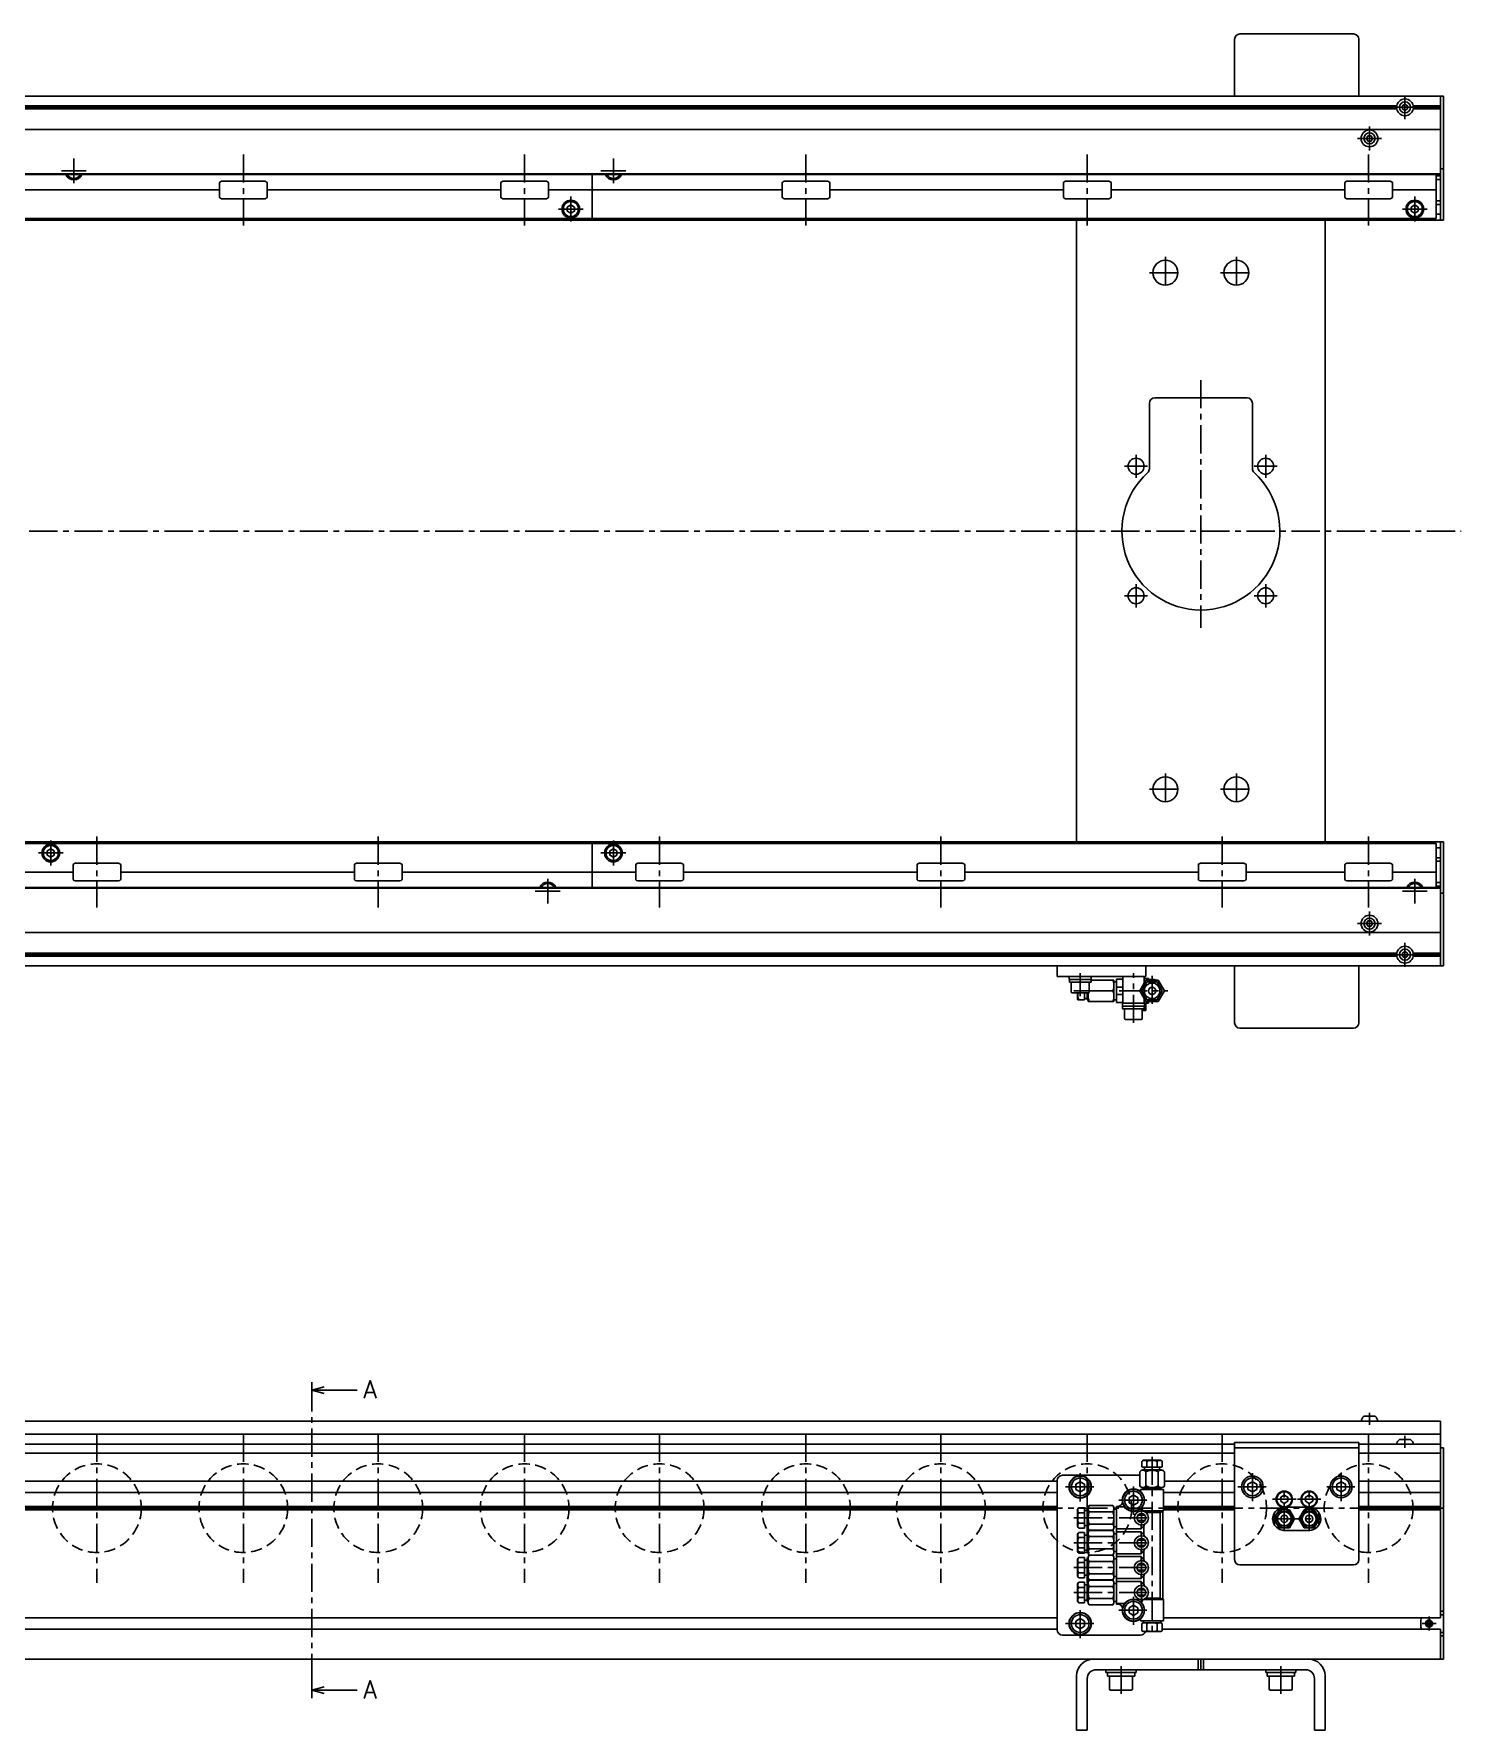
# Model space of a CAD drawing. Extents: x -10 to 2865, y -8 to 1001.
# Drawn here: x 1404 to 2208, y 28 to 983 of the extents above; entities that cross this region are included whole.
import ezdxf

# ---------------------------------------------------------------- set-up
doc = ezdxf.new("R2010")
doc.units = 0
doc.header["$LTSCALE"] = 0.5
doc.linetypes.add('CENTER', pattern=[50.8, 31.75, -6.35, 6.35, -6.35])
doc.linetypes.add('DASHED', pattern=[19.05, 12.7, -6.35])
for name, color, linetype in [('MSM_CENTER', 1, 'CENTER'), ('MSM_CONTINUOUS', 7, 'CONTINUOUS'), ('MSM_DASHED', 4, 'DASHED'), ('MSM_PART_NUMBER', 7, 'CONTINUOUS')]:
    doc.layers.add(name, color=color, linetype=linetype)
doc.styles.get("Standard").update_dxf_attribs({"font": 'txt.shx', "height": 10, "bigfont": 'bigfont.shx'})

# ---------------------------------------------------------------- blocks, each defined once
blk = doc.blocks.new('*U89')
at = {"layer": 'MSM_PART_NUMBER'}
blk.add_text('A', height=10, dxfattribs=at).set_placement((1589.33, 214.87))
blk = doc.blocks.new('*U90')
at = {"layer": 'MSM_PART_NUMBER'}
blk.add_text('A', height=10, dxfattribs=at).set_placement((1589.33, 45.87))

msp = doc.modelspace()

# ---------------------------------------------------------------- linework, layer by layer
at = {"layer": 'MSM_CENTER'}
for p, q in [((2176.25, 948.8), (2176.25, 935.3)), ((2169.5, 942.05), (2183, 942.05)), ((2156.25, 931.3), (2156.25, 917.8)), ((2149.5, 924.55), (2163, 924.55)), ((1426.25, 899.25), (1426.25, 913.25)), ((1521.75, 915.5), (1521.75, 875.5)), ((1680.25, 915.5), (1680.25, 875.5)), ((1730.25, 899.25), (1730.25, 913.25)), ((1838.75, 915.5), (1838.75, 875.5)), ((1997.25, 915.5), (1997.25, 875.5)), ((2155.75, 915.5), (2155.75, 875.5)), ((1419.25, 906.25), (1433.25, 906.25)), ((1723.25, 906.25), (1737.25, 906.25)), ((1706.25, 877.75), (1706.25, 891.75)), ((2181.75, 877.75), (2181.75, 891.75)), ((1699.25, 884.75), (1713.25, 884.75)), ((2174.75, 884.75), (2188.75, 884.75)), ((2041.25, 857.9), (2041.25, 839.9)), ((2081.25, 857.9), (2081.25, 839.9)), ((2032.25, 848.9), (2050.25, 848.9)), ((2072.25, 848.9), (2090.25, 848.9)), ((2061.25, 788.4), (2061.25, 648.9)), ((2024.75, 746.4), (2024.75, 733.4)), ((2097.75, 746.4), (2097.75, 733.4)), ((2018.25, 739.9), (2031.25, 739.9)), ((2091.25, 739.9), (2104.25, 739.9)), ((359.75, 703.4), (2207.85, 703.4)), ((2024.75, 673.4), (2024.75, 660.4)), ((2097.75, 673.4), (2097.75, 660.4)), ((2018.25, 666.9), (2031.25, 666.9)), ((2091.25, 666.9), (2104.25, 666.9)), ((2041.25, 566.9), (2041.25, 548.9)), ((2081.25, 566.9), (2081.25, 548.9)), ((2032.25, 557.9), (2050.25, 557.9)), ((2072.25, 557.9), (2090.25, 557.9)), ((1413.25, 515.05), (1413.25, 529.05)), ((1439.25, 531.3), (1439.25, 491.3)), ((1597.75, 531.3), (1597.75, 491.3)), ((1730.25, 515.05), (1730.25, 529.05)), ((1756.25, 531.3), (1756.25, 491.3)), ((1914.75, 531.3), (1914.75, 491.3)), ((2073.25, 531.3), (2073.25, 491.3)), ((2155.75, 531.3), (2155.75, 491.3)), ((1406.25, 522.05), (1420.25, 522.05)), ((1723.25, 522.05), (1737.25, 522.05)), ((1693.25, 493.55), (1693.25, 507.55)), ((2181.75, 493.55), (2181.75, 507.55)), ((1686.25, 500.55), (1700.25, 500.55)), ((2174.75, 500.55), (2188.75, 500.55)), ((2156.25, 489), (2156.25, 475.5)), ((2149.5, 482.25), (2163, 482.25)), ((2176.25, 471.5), (2176.25, 458)), ((2169.5, 464.75), (2183, 464.75)), ((1993.25, 441.3), (1993.25, 454.4)), ((2023.25, 426.3), (2023.25, 454.4)), ((2033.75, 452.9), (2033.75, 435.9)), ((1989.75, 444.4), (2042.68, 444.4)), ((1560.25, 55), (1560.25, 215)), ((2156.25, 206.75), (2156.25, 200)), ((1439.25, 195), (1439.25, 111)), ((1521.75, 195), (1521.75, 111)), ((1597.75, 195), (1597.75, 111)), ((1680.25, 195), (1680.25, 111)), ((1756.25, 195), (1756.25, 111)), ((1838.75, 195), (1838.75, 111)), ((1914.75, 195), (1914.75, 111)), ((1997.25, 195), (1997.25, 111)), ((2073.25, 195), (2073.25, 111)), ((2155.75, 195), (2155.75, 111)), ((2176.25, 193.75), (2176.25, 187)), ((2033.75, 182), (2033.75, 81.5)), ((1993.25, 156.75), (1993.25, 173.25)), ((2090.25, 156.9), (2090.25, 173.1)), ((2140.25, 156.9), (2140.25, 173.1)), ((1985, 165), (2001.5, 165)), ((2023.25, 149.25), (2023.25, 165.75)), ((2082.15, 165), (2098.35, 165)), ((2108.25, 139.97), (2108.25, 164.6)), ((2122.25, 139.97), (2122.25, 164.6)), ((2132.15, 165), (2148.35, 165)), ((367.25, 153), (2198.25, 153)), ((2015, 157.5), (2031.5, 157.5)), ((2027.75, 141.5), (2027.75, 153.5)), ((2101.65, 158), (2114.84, 158)), ((2115.65, 158), (2128.84, 158)), ((1989.75, 147.5), (2033.75, 147.5)), ((2101.21, 147), (2129.29, 147)), ((2027.75, 127.5), (2027.75, 139.5)), ((1989.75, 133.5), (2033.75, 133.5)), ((2027.75, 113.5), (2027.75, 125.5)), ((1989.75, 119.5), (2033.75, 119.5)), ((1989.75, 105.5), (2033.75, 105.5)), ((2027.75, 99.5), (2027.75, 111.5)), ((1993.25, 79.75), (1993.25, 96.25)), ((2023.25, 87.25), (2023.25, 103.75)), ((1985, 88), (2001.5, 88)), ((2015, 95.5), (2031.5, 95.5)), ((2185.85, 88), (2193.85, 88)), ((2189.85, 84), (2189.85, 92)), ((2016.25, 48.4), (2016.25, 64)), ((2106.25, 48.4), (2106.25, 64))]:
    msp.add_line(p, q, dxfattribs=at)
at = {"layer": 'MSM_CONTINUOUS'}
for p, q in [((2080.25, 948.4), (2080.25, 980.4)), ((2083.25, 983.4), (2147.25, 983.4)), ((2150.25, 948.4), (2150.25, 980.4)), ((2197.85, 948.4), (370.65, 948.4)), ((2196.25, 948.35), (372.25, 948.35)), ((2196.25, 878.4), (2196.25, 948.4)), ((2197.85, 878.4), (2197.85, 948.4)), ((2171.58, 942.92), (396.92, 942.92)), ((2171.58, 941.18), (396.92, 941.18)), ((2171.5, 942.05), (397, 942.05)), ((2176.25, 943.78), (2174.75, 942.92)), ((2174.75, 942.92), (2174.75, 941.18)), ((2174.75, 941.18), (2176.25, 940.32)), ((2177.75, 942.92), (2176.25, 943.78)), ((2176.25, 940.32), (2177.75, 941.18)), ((2177.75, 941.18), (2177.75, 942.92)), ((2196.25, 942.92), (2180.92, 942.92)), ((2196.25, 941.18), (2180.92, 941.18)), ((2196.25, 942.05), (2181, 942.05)), ((2196.25, 929.55), (372.25, 929.55)), ((2155.38, 926.05), (2154.52, 924.55)), ((2154.52, 924.55), (2155.38, 923.05)), ((2155.38, 926.05), (2157.12, 926.05)), ((2155.38, 923.05), (2157.12, 923.05)), ((2157.98, 924.55), (2157.12, 926.05)), ((2157.12, 923.05), (2157.98, 924.55)), ((2196.25, 904.15), (372.25, 904.15)), ((2196.25, 904.55), (422.25, 904.55)), ((1426.25, 903.94), (1425.89, 904.15)), ((1426.61, 904.15), (1426.25, 903.94)), ((1508.31, 899.5), (1508.31, 891.5)), ((1533.22, 900.5), (1510.28, 900.5)), ((1535.19, 891.5), (1535.19, 899.5)), ((1666.81, 899.5), (1666.81, 891.5)), ((1691.72, 900.5), (1668.78, 900.5)), ((1693.69, 891.5), (1693.69, 899.5)), ((1718.25, 904.15), (1718.25, 879.4)), ((1730.25, 903.94), (1729.89, 904.15)), ((1730.61, 904.15), (1730.25, 903.94)), ((1825.31, 899.5), (1825.31, 891.5)), ((1850.22, 900.5), (1827.28, 900.5)), ((1852.19, 891.5), (1852.19, 899.5)), ((1983.81, 899.5), (1983.81, 891.5)), ((2008.72, 900.5), (1985.78, 900.5)), ((2010.69, 891.5), (2010.69, 899.5)), ((2142.31, 899.5), (2142.31, 891.5)), ((2167.22, 900.5), (2144.28, 900.5)), ((2169.19, 891.5), (2169.19, 899.5)), ((2193.75, 904.15), (2193.75, 879.4)), ((2196.25, 903.4), (2193.75, 903.4)), ((2196.25, 901.4), (2193.75, 901.4)), ((2197.85, 907.4), (2196.25, 907.4)), ((1508.31, 895.5), (1376.69, 895.5)), ((1533.22, 890.5), (1510.28, 890.5)), ((1666.81, 895.5), (1535.19, 895.5)), ((1691.72, 890.5), (1668.78, 890.5)), ((1825.31, 895.5), (1693.69, 895.5)), ((1850.22, 890.5), (1827.28, 890.5)), ((1983.81, 895.5), (1852.19, 895.5)), ((2008.72, 890.5), (1985.78, 890.5)), ((2142.31, 895.5), (2010.69, 895.5)), ((2167.22, 890.5), (2144.28, 890.5)), ((2169.19, 895.5), (2193.75, 895.5)), ((2196.25, 889.4), (2193.75, 889.4)), ((2193.75, 879.4), (450.25, 879.4)), ((1704.25, 885.9), (1706.25, 887.06)), ((1704.25, 883.6), (1704.25, 885.9)), ((1706.25, 882.44), (1704.25, 883.6)), ((1706.25, 887.06), (1708.25, 885.9)), ((1708.25, 883.6), (1706.25, 882.44)), ((1708.25, 885.9), (1708.25, 883.6)), ((2179.75, 885.9), (2181.75, 887.06)), ((2179.75, 883.6), (2179.75, 885.9)), ((2181.75, 882.44), (2179.75, 883.6)), ((2181.75, 887.06), (2183.75, 885.9)), ((2183.75, 883.6), (2181.75, 882.44)), ((2183.75, 885.9), (2183.75, 883.6)), ((2196.25, 887.4), (2193.75, 887.4)), ((2196.25, 881.9), (2193.75, 881.9)), ((2197.85, 878.4), (450.25, 878.4)), ((1991.25, 528.4), (1991.25, 878.4)), ((2131.25, 528.4), (2131.25, 878.4)), ((2032.25, 775.4), (2032.25, 738.5)), ((2087.25, 778.4), (2035.25, 778.4)), ((2090.25, 738.5), (2090.25, 775.4)), ((2197.85, 528.4), (450.25, 528.4)), ((450.25, 527.4), (2193.75, 527.4)), ((1718.25, 502.65), (1718.25, 527.4)), ((2193.75, 502.65), (2193.75, 527.4)), ((2196.25, 458.4), (2196.25, 528.4)), ((2197.85, 458.4), (2197.85, 528.4)), ((1411.25, 523.2), (1413.25, 524.36)), ((1411.25, 520.9), (1411.25, 523.2)), ((1413.25, 519.74), (1411.25, 520.9)), ((1413.25, 524.36), (1415.25, 523.2)), ((1415.25, 520.9), (1413.25, 519.74)), ((1415.25, 523.2), (1415.25, 520.9)), ((1427.78, 516.3), (1450.72, 516.3)), ((1586.28, 516.3), (1609.22, 516.3)), ((1728.25, 523.2), (1730.25, 524.36)), ((1728.25, 520.9), (1728.25, 523.2)), ((1730.25, 519.74), (1728.25, 520.9)), ((1730.25, 524.36), (1732.25, 523.2)), ((1732.25, 520.9), (1730.25, 519.74)), ((1732.25, 523.2), (1732.25, 520.9)), ((1744.78, 516.3), (1767.72, 516.3)), ((1903.28, 516.3), (1926.22, 516.3)), ((2061.78, 516.3), (2084.72, 516.3)), ((2144.28, 516.3), (2167.22, 516.3)), ((2196.25, 524.9), (2193.75, 524.9)), ((2196.25, 519.4), (2193.75, 519.4)), ((2196.25, 517.4), (2193.75, 517.4)), ((1294.19, 511.3), (1425.81, 511.3)), ((1425.81, 515.3), (1425.81, 507.3)), ((1452.69, 507.3), (1452.69, 515.3)), ((1452.69, 511.3), (1584.31, 511.3)), ((1584.31, 515.3), (1584.31, 507.3)), ((1611.19, 507.3), (1611.19, 515.3)), ((1611.19, 511.3), (1742.81, 511.3)), ((1742.81, 515.3), (1742.81, 507.3)), ((1769.69, 507.3), (1769.69, 515.3)), ((1769.69, 511.3), (1901.31, 511.3)), ((1901.31, 515.3), (1901.31, 507.3)), ((1928.19, 507.3), (1928.19, 515.3)), ((1928.19, 511.3), (2059.81, 511.3)), ((2059.81, 515.3), (2059.81, 507.3)), ((2086.69, 507.3), (2086.69, 515.3)), ((2086.69, 511.3), (2142.31, 511.3)), ((2142.31, 515.3), (2142.31, 507.3)), ((2169.19, 507.3), (2169.19, 515.3)), ((2169.19, 511.3), (2193.75, 511.3)), ((2196.25, 502.65), (372.25, 502.65)), ((2196.25, 502.25), (422.25, 502.25)), ((1427.78, 506.3), (1450.72, 506.3)), ((1586.28, 506.3), (1609.22, 506.3)), ((1692.89, 502.65), (1693.25, 502.86)), ((1693.25, 502.86), (1693.61, 502.65)), ((1744.78, 506.3), (1767.72, 506.3)), ((1903.28, 506.3), (1926.22, 506.3)), ((2061.78, 506.3), (2084.72, 506.3)), ((2144.28, 506.3), (2167.22, 506.3)), ((2181.39, 502.65), (2181.75, 502.86)), ((2181.75, 502.86), (2182.11, 502.65)), ((2196.25, 505.4), (2193.75, 505.4)), ((2196.25, 503.4), (2193.75, 503.4)), ((2197.85, 499.4), (2196.25, 499.4)), ((2155.38, 483.75), (2154.52, 482.25)), ((2154.52, 482.25), (2155.38, 480.75)), ((2157.12, 483.75), (2155.38, 483.75)), ((2157.12, 480.75), (2155.38, 480.75)), ((2157.98, 482.25), (2157.12, 483.75)), ((2157.12, 480.75), (2157.98, 482.25)), ((2196.25, 477.25), (372.25, 477.25)), ((2171.58, 465.62), (396.92, 465.62)), ((2171.58, 463.88), (396.92, 463.88)), ((2171.5, 464.75), (397, 464.75)), ((2176.25, 466.48), (2174.75, 465.62)), ((2174.75, 465.62), (2174.75, 463.88)), ((2174.75, 463.88), (2176.25, 463.02)), ((2177.75, 465.62), (2176.25, 466.48)), ((2176.25, 463.02), (2177.75, 463.88)), ((2177.75, 463.88), (2177.75, 465.62)), ((2196.25, 465.62), (2180.92, 465.62)), ((2196.25, 463.88), (2180.92, 463.88)), ((2196.25, 464.75), (2181, 464.75)), ((2197.85, 458.4), (370.65, 458.4)), ((2196.25, 458.45), (372.25, 458.45)), ((1980.25, 458.4), (1980.25, 452.4)), ((2030.25, 452.4), (1980.25, 452.4)), ((1987, 452.4), (1987, 450.8)), ((1987, 450.8), (1999.5, 450.8)), ((1987.15, 450.8), (1987.15, 449.3)), ((1987.15, 449.3), (1999.35, 449.3)), ((1988.25, 449.3), (1988.25, 443.8)), ((1998.25, 443.8), (1998.25, 449.3)), ((1999.35, 449.3), (1999.35, 450.8)), ((2012.25, 450.4), (1999.35, 450.4)), ((1999.5, 450.8), (1999.5, 452.4)), ((2012.25, 450.4), (2012.25, 438.4)), ((2013.75, 449.4), (2012.25, 449.4)), ((2017.25, 450.9), (2013.75, 450.9)), ((2013.75, 450.9), (2013.75, 437.9)), ((2017.25, 452.4), (2017.25, 437.4)), ((2026.82, 444.4), (2030.29, 450.4)), ((2027.98, 444.4), (2030.86, 449.4)), ((2029.25, 448.61), (2029.25, 452.4)), ((2029.25, 451.4), (2031.75, 451.4)), ((2030.25, 458.4), (2030.25, 452.4)), ((2030.29, 450.4), (2037.21, 450.4)), ((2030.86, 449.4), (2036.64, 449.4)), ((2031.75, 450.58), (2031.75, 451.4)), ((2036.64, 449.4), (2039.52, 444.4)), ((2037.21, 450.4), (2040.68, 444.4)), ((2080.25, 458.4), (2080.25, 426.4)), ((2150.25, 458.4), (2150.25, 426.4)), ((1988.75, 443.3), (1997.75, 443.3)), ((1991.75, 443.3), (1991.75, 440)), ((1995.75, 443.3), (1995.75, 439.4)), ((1995.75, 440.15), (1997.25, 440.15)), ((1997.25, 443.3), (1997.25, 439.4)), ((1997.75, 443.3), (1997.75, 438.4)), ((2011.71, 444.4), (1998.29, 444.4)), ((2017.25, 446.4), (2013.75, 446.4)), ((2017.25, 442.4), (2013.75, 442.4)), ((2030.29, 438.4), (2026.82, 444.4)), ((2030.86, 439.4), (2027.98, 444.4)), ((2029.25, 437.4), (2029.25, 440.19)), ((2039.52, 444.4), (2036.64, 439.4)), ((2040.68, 444.4), (2037.21, 438.4)), ((1995.75, 439.4), (1991.87, 439.4)), ((1997.25, 439.4), (1997.75, 439.4)), ((1997.75, 438.4), (2012.25, 438.4)), ((2012.25, 439.4), (2013.75, 439.4)), ((2013.75, 437.9), (2017.25, 437.9)), ((2017, 437.4), (2031.75, 437.4)), ((2017, 437.4), (2017, 435.8)), ((2017, 435.8), (2029.5, 435.8)), ((2017.15, 435.8), (2017.15, 434.3)), ((2017.15, 434.3), (2029.35, 434.3)), ((2018.25, 434.3), (2018.25, 428.9)), ((2028.25, 428.9), (2028.25, 434.3)), ((2030.25, 433.4), (2028.25, 433.4)), ((2029.35, 434.3), (2029.35, 435.8)), ((2029.5, 435.8), (2029.5, 437.4)), ((2029.5, 436.4), (2029.75, 436.4)), ((2029.75, 433.4), (2029.75, 436.4)), ((2030.25, 433.4), (2030.25, 437.4)), ((2037.21, 438.4), (2030.29, 438.4)), ((2036.64, 439.4), (2030.86, 439.4)), ((2031.75, 437.4), (2031.75, 438.4)), ((2018.85, 428.3), (2027.65, 428.3)), ((2147.25, 423.4), (2083.25, 423.4)), ((1560.25, 215), (1560.25, 224)), ((1560.25, 219.5), (1567.25, 221.38)), ((1560.25, 219.5), (1585.85, 219.5)), ((1567.25, 217.62), (1560.25, 219.5)), ((2196.25, 202), (372.25, 202)), ((2159.37, 204.75), (2153.12, 204.75)), ((2196.25, 91.25), (2196.25, 202)), ((2196.25, 194.6), (674.41, 194.6)), ((2179.37, 191.75), (2173.12, 191.75)), ((2080.25, 189), (676.65, 189)), ((2080.25, 184), (678.65, 184)), ((2150.25, 190), (2080.25, 190)), ((2080.25, 124), (2080.25, 190)), ((2150.25, 187), (2080.25, 187)), ((2150.25, 124), (2150.25, 190)), ((2196.25, 189), (2150.25, 189)), ((2196.25, 184), (2150.25, 184)), ((2197.85, 187), (2196.25, 187)), ((2197.85, 68), (2197.85, 187)), ((2026.82, 173.5), (2026.82, 165.5)), ((2027.98, 179.2), (2027.98, 176.3)), ((2038.95, 174.5), (2028.55, 174.5)), ((2038.15, 180), (2029.35, 180)), ((2029.48, 176), (2038.02, 176)), ((2029.5, 176), (2029.5, 174.5)), ((2030.29, 173.5), (2030.29, 165.5)), ((2030.86, 179.2), (2030.86, 176.3)), ((2036.64, 179.2), (2036.64, 176.3)), ((2037.21, 173.5), (2037.21, 165.5)), ((2038, 174.5), (2038, 176)), ((2039.52, 179.2), (2039.52, 176.3)), ((2040.68, 173.5), (2040.68, 165.5)), ((1980.25, 168.25), (667.25, 168.25)), ((1980.25, 168.5), (1980.25, 84.5)), ((2026.82, 171.5), (1983.25, 171.5)), ((1993.25, 167.89), (1990.75, 166.44)), ((1990.75, 166.44), (1990.75, 163.56)), ((1990.75, 163.56), (1993.25, 162.11)), ((1995.75, 166.44), (1993.25, 167.89)), ((1993.25, 162.11), (1995.75, 163.56)), ((1995.75, 163.56), (1995.75, 166.44)), ((2027.25, 163.5), (2027.25, 162.3)), ((2040.25, 163.5), (2027.25, 163.5)), ((2038.95, 164.5), (2028.55, 164.5)), ((2028.75, 164.5), (2028.75, 163.5)), ((2038.75, 163.5), (2038.75, 164.5)), ((2040.25, 151.5), (2040.25, 163.5)), ((2080.25, 168.25), (2040.68, 168.25)), ((2087.75, 166.44), (2090.25, 167.89)), ((2087.75, 163.56), (2087.75, 166.44)), ((2090.25, 162.11), (2087.75, 163.56)), ((2090.25, 167.89), (2092.75, 166.44)), ((2092.75, 163.56), (2090.25, 162.11)), ((2092.75, 163.56), (2092.75, 166.44)), ((2137.75, 166.44), (2140.25, 167.89)), ((2137.75, 163.56), (2137.75, 166.44)), ((2140.25, 162.11), (2137.75, 163.56)), ((2140.25, 167.89), (2142.75, 166.44)), ((2142.75, 163.56), (2140.25, 162.11)), ((2142.75, 163.56), (2142.75, 166.44)), ((2196.25, 168.25), (2150.25, 168.25)), ((1980.25, 161.75), (682.25, 161.75)), ((1980.25, 153.87), (682.25, 153.87)), ((1980.25, 153), (682.25, 153)), ((1995.75, 153.27), (1992.55, 153.27)), ((1995.75, 153.27), (1995.75, 141.73)), ((1998.29, 154.43), (1997.75, 153.5)), ((1997.75, 153.5), (1997.75, 141.5)), ((2011.71, 154.43), (1998.29, 154.43)), ((2012.25, 153.5), (2011.71, 154.43)), ((2012.25, 153.5), (2012.25, 141.5)), ((2013.75, 154), (2013.75, 99)), ((2014.25, 154), (2013.75, 154)), ((2018.3, 153.68), (2013.75, 153.68)), ((2023.25, 160.39), (2020.75, 158.94)), ((2020.75, 158.94), (2020.75, 156.06)), ((2020.75, 156.06), (2023.25, 154.61)), ((2025.75, 158.94), (2023.25, 160.39)), ((2023.25, 154.61), (2025.75, 156.06)), ((2025.75, 156.06), (2025.75, 158.94)), ((2027.55, 152.96), (2027.55, 151.49)), ((2080.25, 161.75), (2040.25, 161.75)), ((2080.25, 153.87), (2040.25, 153.87)), ((2080.25, 153), (2040.25, 153)), ((2106.25, 159.15), (2108.25, 160.31)), ((2106.25, 156.85), (2106.25, 159.15)), ((2108.25, 155.69), (2106.25, 156.85)), ((2108.25, 160.31), (2110.25, 159.15)), ((2110.25, 156.85), (2108.25, 155.69)), ((2109.18, 153.5), (2121.32, 153.5)), ((2110.25, 156.85), (2110.25, 159.15)), ((2120.25, 159.15), (2122.25, 160.31)), ((2120.25, 156.85), (2120.25, 159.15)), ((2122.25, 155.69), (2120.25, 156.85)), ((2122.25, 160.31), (2124.25, 159.15)), ((2124.25, 156.85), (2122.25, 155.69)), ((2124.25, 156.85), (2124.25, 159.15)), ((2196.25, 161.75), (2150.25, 161.75)), ((2196.25, 153.87), (2150.25, 153.87)), ((2196.25, 153), (2150.25, 153)), ((1980.25, 152.13), (682.25, 152.13)), ((1991.75, 151.9), (1991.75, 143.1)), ((1995.75, 150.39), (1992.55, 150.39)), ((1995.75, 144.61), (1992.55, 144.61)), ((1997.25, 151.75), (1995.75, 151.75)), ((1997.75, 152.5), (1997.25, 152.5)), ((1997.25, 152.5), (1997.25, 142.5)), ((2011.71, 150.96), (1998.29, 150.96)), ((2011.71, 144.04), (1998.29, 144.04)), ((2013.75, 152.5), (2012.25, 152.5)), ((2029.75, 149), (2025.75, 149)), ((2025.75, 146), (2029.75, 146)), ((2027.55, 143.51), (2027.55, 141.32)), ((2028.6, 151.5), (2028.79, 151.36)), ((2040.25, 151.5), (2028.6, 151.5)), ((2029.56, 143.93), (2029.17, 142.91)), ((2038.33, 150.63), (2030.24, 150.63)), ((2038.33, 150.63), (2039.75, 151.4)), ((2038.33, 102.37), (2038.33, 150.63)), ((2039.75, 151.21), (2040.25, 151.5)), ((2039.75, 101.6), (2039.75, 151.4)), ((2080.25, 152.13), (2040.25, 152.13)), ((2105.35, 152.03), (2102.44, 147)), ((2102.44, 147), (2105.35, 141.97)), ((2102.75, 150.46), (2102.75, 147.53)), ((2102.75, 146.47), (2102.75, 143.54)), ((2103.63, 147), (2105.94, 151)), ((2105.94, 143), (2103.63, 147)), ((2111.15, 152.03), (2105.35, 152.03)), ((2105.94, 151), (2110.56, 151)), ((2110.56, 151), (2112.87, 147)), ((2112.87, 147), (2110.56, 143)), ((2114.06, 147), (2111.15, 152.03)), ((2111.15, 141.97), (2114.06, 147)), ((2119.35, 152.03), (2116.44, 147)), ((2116.44, 147), (2119.35, 141.97)), ((2117.63, 147), (2119.94, 151)), ((2119.94, 143), (2117.63, 147)), ((2125.15, 152.03), (2119.35, 152.03)), ((2119.94, 151), (2124.56, 151)), ((2124.56, 151), (2126.87, 147)), ((2126.87, 147), (2124.56, 143)), ((2128.06, 147), (2125.15, 152.03)), ((2125.15, 141.97), (2128.06, 147)), ((2127.75, 147.53), (2127.75, 150.46)), ((2127.75, 149.83), (2128.02, 149.98)), ((2128.14, 149.76), (2127.75, 149.54)), ((2127.75, 143.54), (2127.75, 146.47)), ((2196.25, 152.13), (2150.25, 152.13)), ((1991.75, 137.9), (1991.75, 129.1)), ((1995.75, 141.73), (1992.55, 141.73)), ((1995.75, 139.27), (1992.55, 139.27)), ((1995.75, 136.39), (1992.55, 136.39)), ((1995.75, 143.25), (1997.25, 143.25)), ((1995.75, 139.27), (1995.75, 127.73)), ((1997.25, 137.75), (1995.75, 137.75)), ((1997.25, 142.5), (1997.75, 142.5)), ((1997.75, 138.5), (1997.25, 138.5)), ((1997.25, 138.5), (1997.25, 128.5)), ((1997.75, 141.5), (1998.29, 140.57)), ((1998.29, 140.43), (1997.75, 139.5)), ((1997.75, 139.5), (1997.75, 127.5)), ((2011.71, 140.57), (1998.29, 140.57)), ((2011.71, 140.43), (1998.29, 140.43)), ((2011.71, 136.96), (1998.29, 136.96)), ((2011.71, 140.57), (2012.25, 141.5)), ((2012.25, 139.5), (2011.71, 140.43)), ((2012.25, 142.5), (2013.75, 142.5)), ((2012.25, 139.5), (2012.25, 127.5)), ((2013.75, 138.5), (2012.25, 138.5)), ((2013.75, 141.32), (2027.55, 141.32)), ((2027.55, 139.68), (2013.75, 139.68)), ((2029.75, 135), (2025.75, 135)), ((2027.55, 139.68), (2027.55, 137.49)), ((2029.17, 142.91), (2029.17, 138.09)), ((2105.35, 141.97), (2111.15, 141.97)), ((2110.56, 143), (2105.94, 143)), ((2122.25, 140.5), (2108.25, 140.5)), ((2119.35, 141.97), (2125.15, 141.97)), ((2124.56, 143), (2119.94, 143)), ((1995.75, 130.61), (1992.55, 130.61)), ((1995.75, 127.73), (1992.55, 127.73)), ((1995.75, 125.27), (1992.55, 125.27)), ((1995.75, 129.25), (1997.25, 129.25)), ((1995.75, 125.27), (1995.75, 113.73)), ((1997.25, 128.5), (1997.75, 128.5)), ((1997.75, 124.5), (1997.25, 124.5)), ((1997.25, 124.5), (1997.25, 114.5)), ((1997.75, 127.5), (1998.29, 126.57)), ((1998.29, 126.43), (1997.75, 125.5)), ((1997.75, 125.5), (1997.75, 113.5)), ((2011.71, 130.04), (1998.29, 130.04)), ((2011.71, 126.57), (1998.29, 126.57)), ((2011.71, 126.43), (1998.29, 126.43)), ((2011.71, 126.57), (2012.25, 127.5)), ((2012.25, 125.5), (2011.71, 126.43)), ((2012.25, 128.5), (2013.75, 128.5)), ((2012.25, 125.5), (2012.25, 113.5)), ((2013.75, 124.5), (2012.25, 124.5)), ((2013.75, 127.32), (2027.55, 127.32)), ((2027.55, 125.68), (2013.75, 125.68)), ((2025.75, 132), (2029.75, 132)), ((2027.55, 129.51), (2027.55, 127.32)), ((2027.55, 125.68), (2027.55, 123.49)), ((2029.17, 128.91), (2029.17, 124.09)), ((1991.75, 123.9), (1991.75, 115.1)), ((1995.75, 122.39), (1992.55, 122.39)), ((1995.75, 116.61), (1992.55, 116.61)), ((1997.25, 123.75), (1995.75, 123.75)), ((1995.75, 115.25), (1997.25, 115.25)), ((2011.71, 122.96), (1998.29, 122.96)), ((2011.71, 116.04), (1998.29, 116.04)), ((2029.75, 121), (2025.75, 121)), ((2025.75, 118), (2029.75, 118)), ((2027.55, 115.51), (2027.55, 113.32)), ((2029.17, 114.91), (2029.17, 110.09)), ((2147.25, 121), (2083.25, 121)), ((1991.75, 109.9), (1991.75, 101.1)), ((1995.75, 113.73), (1992.55, 113.73)), ((1995.75, 111.27), (1992.55, 111.27)), ((1995.75, 108.39), (1992.55, 108.39)), ((1995.75, 111.27), (1995.75, 99.73)), ((1997.25, 109.75), (1995.75, 109.75)), ((1997.25, 114.5), (1997.75, 114.5)), ((1997.75, 110.5), (1997.25, 110.5)), ((1997.25, 110.5), (1997.25, 100.5)), ((1997.75, 113.5), (1998.29, 112.57)), ((1998.29, 112.43), (1997.75, 111.5)), ((1997.75, 111.5), (1997.75, 99.5)), ((2011.71, 112.57), (1998.29, 112.57)), ((2011.71, 112.43), (1998.29, 112.43)), ((2011.71, 108.96), (1998.29, 108.96)), ((2011.71, 112.57), (2012.25, 113.5)), ((2012.25, 111.5), (2011.71, 112.43)), ((2012.25, 114.5), (2013.75, 114.5)), ((2012.25, 111.5), (2012.25, 99.5)), ((2013.75, 110.5), (2012.25, 110.5)), ((2013.75, 113.32), (2027.55, 113.32)), ((2027.55, 111.68), (2013.75, 111.68)), ((2029.75, 107), (2025.75, 107)), ((2027.55, 111.68), (2027.55, 109.49)), ((1995.75, 102.61), (1992.55, 102.61)), ((1995.75, 99.73), (1992.55, 99.73)), ((1995.75, 101.25), (1997.25, 101.25)), ((1997.25, 100.5), (1997.75, 100.5)), ((1997.75, 99.5), (1998.29, 98.57)), ((2011.71, 102.04), (1998.29, 102.04)), ((2011.71, 98.57), (1998.29, 98.57)), ((2011.71, 98.57), (2012.25, 99.5)), ((2012.25, 100.5), (2013.75, 100.5)), ((2013.75, 99.32), (2018.3, 99.32)), ((2013.75, 99), (2014.25, 99)), ((2023.25, 98.39), (2020.75, 96.94)), ((2020.75, 96.94), (2020.75, 94.06)), ((2025.75, 96.94), (2023.25, 98.39)), ((2025.75, 104), (2029.75, 104)), ((2025.75, 94.06), (2025.75, 96.94)), ((2027.55, 101.51), (2027.55, 100.04)), ((2028.6, 101.5), (2028.79, 101.64)), ((2040.25, 101.5), (2028.6, 101.5)), ((2038.33, 102.37), (2030.24, 102.37)), ((2039.75, 101.6), (2038.33, 102.37)), ((2040.25, 101.5), (2039.75, 101.79)), ((2040.25, 89.5), (2040.25, 101.5)), ((1980.25, 91.25), (682.25, 91.25)), ((1993.25, 90.89), (1990.75, 89.44)), ((1990.75, 89.44), (1990.75, 86.56)), ((1990.75, 86.56), (1993.25, 85.11)), ((1995.75, 89.44), (1993.25, 90.89)), ((1993.25, 85.11), (1995.75, 86.56)), ((1995.75, 86.56), (1995.75, 89.44)), ((2020.75, 94.06), (2023.25, 92.61)), ((2023.25, 92.61), (2025.75, 94.06)), ((2027.25, 90.7), (2027.25, 89.5)), ((2040.25, 89.5), (2027.25, 89.5)), ((2028.75, 88.5), (2027.98, 88.05)), ((2027.98, 88.05), (2027.98, 83.95)), ((2028.75, 89.5), (2028.75, 88.5)), ((2038.75, 88.5), (2028.75, 88.5)), ((2030.86, 88.05), (2030.86, 83.95)), ((2036.64, 88.05), (2036.64, 83.95)), ((2038.75, 88.5), (2038.75, 89.5)), ((2039.52, 88.05), (2038.75, 88.5)), ((2039.52, 88.05), (2039.52, 83.95)), ((2196.25, 91.25), (2040.25, 91.25)), ((2185.25, 90), (2185.25, 86)), ((2189.27, 89), (2188.7, 88)), ((2188.7, 88), (2189.27, 87)), ((2190.43, 89), (2189.27, 89)), ((2189.27, 87), (2190.43, 87)), ((2191, 88), (2190.43, 89)), ((2190.43, 87), (2191, 88)), ((2197.85, 95), (2196.25, 95)), ((2196.25, 93), (2197.85, 93)), ((1980.25, 84.75), (679.75, 84.75)), ((1983.25, 81.5), (2027.25, 81.5)), ((2027.98, 83.95), (2028.75, 83.5)), ((2038.75, 83.5), (2028.75, 83.5)), ((2038.75, 83.5), (2039.52, 83.95)), ((2196.25, 84.75), (2039.52, 84.75)), ((2196.25, 68), (2196.25, 84.75)), ((2196.25, 83), (2197.85, 83)), ((2197.85, 81), (2196.25, 81)), ((2197.85, 68), (472.25, 68)), ((2059.75, 62), (2059.75, 68)), ((2061.25, 62), (2061.25, 68)), ((2062.75, 62), (2062.75, 68)), ((1991.25, 58.5), (1991.25, 28)), ((2120.25, 62), (2002.25, 62)), ((2007.75, 62), (2007.75, 60.4)), ((2024.75, 60.4), (2007.75, 60.4)), ((2008.55, 60.4), (2008.55, 58.4)), ((2023.95, 58.4), (2008.55, 58.4)), ((2009.75, 58.4), (2009.75, 51.2)), ((2022.75, 51.2), (2022.75, 58.4)), ((2023.95, 58.4), (2023.95, 60.4)), ((2024.75, 60.4), (2024.75, 62)), ((2097.75, 62), (2097.75, 60.4)), ((2114.75, 60.4), (2097.75, 60.4)), ((2098.55, 60.4), (2098.55, 58.4)), ((2113.95, 58.4), (2098.55, 58.4)), ((2099.75, 58.4), (2099.75, 51.2)), ((2112.75, 51.2), (2112.75, 58.4)), ((2113.95, 58.4), (2113.95, 60.4)), ((2114.75, 60.4), (2114.75, 62)), ((2131.25, 58.5), (2131.25, 28)), ((1560.25, 46), (1560.25, 55)), ((1560.25, 50.5), (1567.25, 52.38)), ((1567.25, 48.62), (1560.25, 50.5)), ((1560.25, 50.5), (1585.85, 50.5)), ((1997.25, 57), (1997.25, 28)), ((2021.95, 50.4), (2010.55, 50.4)), ((2111.95, 50.4), (2100.55, 50.4)), ((2125.25, 28), (2125.25, 57)), ((1997.25, 28), (1991.25, 28)), ((2131.25, 28), (2125.25, 28))]:
    msp.add_line(p, q, dxfattribs=at)
for centre, radius in [((2176.25, 942.05), 4.75), ((2176.25, 942.05), 3.13), ((2156.25, 924.55), 4.75), ((2156.25, 924.55), 3.13), ((1706.25, 884.75), 5), ((1706.25, 884.75), 4.25), ((2181.75, 884.75), 5), ((2181.75, 884.75), 4.25), ((2041.25, 848.9), 7), ((2081.25, 848.9), 7), ((2024.75, 739.9), 4.5), ((2097.75, 739.9), 4.5), ((2024.75, 666.9), 4.5), ((2097.75, 666.9), 4.5), ((2041.25, 557.9), 7), ((2081.25, 557.9), 7), ((1413.25, 522.05), 5), ((1413.25, 522.05), 4.25), ((1730.25, 522.05), 5), ((1730.25, 522.05), 4.25), ((2156.25, 482.25), 4.75), ((2156.25, 482.25), 3.13), ((2176.25, 464.75), 4.75), ((2176.25, 464.75), 3.13), ((2033.75, 444.4), 4.4), ((2033.75, 444.4), 2), ((1993.25, 165), 6.25), ((1993.25, 165), 6.1), ((1993.25, 165), 5), ((2023.25, 157.5), 6.25), ((2023.25, 157.5), 6.1), ((2023.25, 157.5), 5), ((2090.25, 165), 6.1), ((2090.25, 165), 5), ((2108.25, 158), 4.6), ((2122.25, 158), 4.6), ((2140.25, 165), 6.1), ((2140.25, 165), 5), ((2108.25, 158), 4.25), ((2122.25, 158), 4.25), ((2027.75, 147.5), 4), ((2027.75, 147.5), 2.5), ((2108.25, 147), 3.9), ((2108.25, 147), 2), ((2122.25, 147), 3.9), ((2122.25, 147), 2), ((2027.75, 133.5), 4), ((2027.75, 133.5), 2.5), ((2027.75, 119.5), 4), ((2027.75, 119.5), 2.5), ((2027.75, 105.5), 4), ((2027.75, 105.5), 2.5), ((2023.25, 95.5), 6.25), ((2023.25, 95.5), 6.1), ((2023.25, 95.5), 5), ((1993.25, 88), 6.25), ((1993.25, 88), 6.1), ((1993.25, 88), 5), ((2189.85, 88), 2), ((2189.85, 88), 1.6)]:
    msp.add_circle(centre, radius, dxfattribs=at)
for centre, radius, start, end in [((2083.25, 980.4), 3, 90, 180), ((2147.25, 980.4), 3, 0, 90), ((1426.25, 906.25), 5, 204.83459, 335.16541), ((1426.25, 906.25), 4.25, 209.61158, 330.38842), ((1509.18, 899.38), 0.882, 115.53281, 172.10275), ((1510.26, 897.09), 3.41, 89.66873, 115.24537), ((1533.24, 897.09), 3.41, 64.75463, 90.33127), ((1534.32, 899.38), 0.882, 7.89725, 64.46719), ((1667.68, 899.38), 0.882, 115.53281, 172.10275), ((1668.76, 897.09), 3.41, 89.66873, 115.24537), ((1691.74, 897.09), 3.41, 64.75463, 90.33127), ((1692.82, 899.38), 0.882, 7.89725, 64.46719), ((1730.25, 906.25), 5, 204.83459, 335.16541), ((1730.25, 906.25), 4.25, 209.61158, 330.38842), ((1826.18, 899.38), 0.882, 115.53281, 172.10275), ((1827.26, 897.09), 3.41, 89.66873, 115.24537), ((1850.24, 897.09), 3.41, 64.75463, 90.33127), ((1851.32, 899.38), 0.882, 7.89725, 64.46719), ((1984.68, 899.38), 0.882, 115.53281, 172.10275), ((1985.76, 897.09), 3.41, 89.66873, 115.24537), ((2008.74, 897.09), 3.41, 64.75463, 90.33127), ((2009.82, 899.38), 0.882, 7.89725, 64.46719), ((2143.18, 899.38), 0.882, 115.53281, 172.10275), ((2144.26, 897.09), 3.41, 89.66873, 115.24537), ((2167.24, 897.09), 3.41, 64.75463, 90.33127), ((2168.32, 899.38), 0.882, 7.89725, 64.46719), ((1509.18, 891.62), 0.882, 187.89725, 244.46719), ((1510.26, 893.91), 3.41, 244.75463, 270.33127), ((1533.24, 893.91), 3.41, 269.66873, 295.24537), ((1534.32, 891.62), 0.882, 295.53281, 352.10275), ((1667.68, 891.62), 0.882, 187.89725, 244.46719), ((1668.76, 893.91), 3.41, 244.75463, 270.33127), ((1691.74, 893.91), 3.41, 269.66873, 295.24537), ((1692.82, 891.62), 0.882, 295.53281, 352.10275), ((1826.18, 891.62), 0.882, 187.89725, 244.46719), ((1827.26, 893.91), 3.41, 244.75463, 270.33127), ((1850.24, 893.91), 3.41, 269.66873, 295.24537), ((1851.32, 891.62), 0.882, 295.53281, 352.10275), ((1984.68, 891.62), 0.882, 187.89725, 244.46719), ((1985.76, 893.91), 3.41, 244.75463, 270.33127), ((2008.74, 893.91), 3.41, 269.66873, 295.24537), ((2009.82, 891.62), 0.882, 295.53281, 352.10275), ((2143.18, 891.62), 0.882, 187.89725, 244.46719), ((2144.26, 893.91), 3.41, 244.75463, 270.33127), ((2167.24, 893.91), 3.41, 269.66873, 295.24537), ((2168.32, 891.62), 0.882, 295.53281, 352.10275), ((2035.25, 775.4), 3, 90, 180), ((2087.25, 775.4), 3, 0, 90), ((2061.25, 703.4), 44.5, 132.35205, 47.64795), ((2029.25, 738.5), 3, 312.35205, 360), ((2093.25, 738.5), 3, 180, 227.64795), ((1426.68, 515.18), 0.882, 115.53281, 172.10275), ((1427.76, 512.89), 3.41, 89.66873, 115.24537), ((1450.74, 512.89), 3.41, 64.75463, 90.33127), ((1451.82, 515.18), 0.882, 7.89725, 64.46719), ((1585.18, 515.18), 0.882, 115.53281, 172.10275), ((1586.26, 512.89), 3.41, 89.66873, 115.24537), ((1609.24, 512.89), 3.41, 64.75463, 90.33127), ((1610.32, 515.18), 0.882, 7.89725, 64.46719), ((1743.68, 515.18), 0.882, 115.53281, 172.10275), ((1744.76, 512.89), 3.41, 89.66873, 115.24537), ((1767.74, 512.89), 3.41, 64.75463, 90.33127), ((1768.82, 515.18), 0.882, 7.89725, 64.46719), ((1902.18, 515.18), 0.882, 115.53281, 172.10275), ((1903.26, 512.89), 3.41, 89.66873, 115.24537), ((1926.24, 512.89), 3.41, 64.75463, 90.33127), ((1927.32, 515.18), 0.882, 7.89725, 64.46719), ((2060.68, 515.18), 0.882, 115.53281, 172.10275), ((2061.76, 512.89), 3.41, 89.66873, 115.24537), ((2084.74, 512.89), 3.41, 64.75463, 90.33127), ((2085.82, 515.18), 0.882, 7.89725, 64.46719), ((2143.18, 515.18), 0.882, 115.53281, 172.10275), ((2144.26, 512.89), 3.41, 89.66873, 115.24537), ((2167.24, 512.89), 3.41, 64.75463, 90.33127), ((2168.32, 515.18), 0.882, 7.89725, 64.46719), ((1426.68, 507.42), 0.882, 187.89725, 244.46719), ((1427.76, 509.71), 3.41, 244.75463, 270.33127), ((1450.74, 509.71), 3.41, 269.66873, 295.24537), ((1451.82, 507.42), 0.882, 295.53281, 352.10275), ((1585.18, 507.42), 0.882, 187.89725, 244.46719), ((1586.26, 509.71), 3.41, 244.75463, 270.33127), ((1609.24, 509.71), 3.41, 269.66873, 295.24537), ((1610.32, 507.42), 0.882, 295.53281, 352.10275), ((1743.68, 507.42), 0.882, 187.89725, 244.46719), ((1744.76, 509.71), 3.41, 244.75463, 270.33127), ((1767.74, 509.71), 3.41, 269.66873, 295.24537), ((1768.82, 507.42), 0.882, 295.53281, 352.10275), ((1902.18, 507.42), 0.882, 187.89725, 244.46719), ((1903.26, 509.71), 3.41, 244.75463, 270.33127), ((1926.24, 509.71), 3.41, 269.66873, 295.24537), ((1927.32, 507.42), 0.882, 295.53281, 352.10275), ((2060.68, 507.42), 0.882, 187.89725, 244.46719), ((2061.76, 509.71), 3.41, 244.75463, 270.33127), ((2084.74, 509.71), 3.41, 269.66873, 295.24537), ((2085.82, 507.42), 0.882, 295.53281, 352.10275), ((2143.18, 507.42), 0.882, 187.89725, 244.46719), ((2144.26, 509.71), 3.41, 244.75463, 270.33127), ((2167.24, 509.71), 3.41, 269.66873, 295.24537), ((2168.32, 507.42), 0.882, 295.53281, 352.10275), ((1693.25, 500.55), 5, 24.83459, 155.16541), ((1693.25, 500.55), 4.25, 29.61158, 150.38842), ((2181.75, 500.55), 5, 24.83459, 155.16541), ((2181.75, 500.55), 4.25, 29.61158, 150.38842), ((2003.58, 447.4), 8.67, 339.74384, 20.25616), ((2033.75, 444.4), 6.5, 67.38014, 112.61986), ((2033.75, 444.4), 5.2, 74.05763, 105.94237), ((1988.75, 443.8), 0.5, 180, 270), ((1993.35, 440.01), 1.6, 180.43562, 202.49501), ((1996.77, 441.9), 4.91, 163.42229, 210.63), ((1997.75, 443.8), 0.5, 270, 0), ((2006.42, 441.4), 8.67, 166.97843, 200.25616), ((2006.42, 447.4), 8.67, 199.55904, 200.25616), ((2006.42, 441.4), 8.67, 159.74384, 160.44096), ((2003.58, 441.4), 8.67, 339.74384, 20.25616), ((2018.85, 428.9), 0.6, 180, 270), ((2027.65, 428.9), 0.6, 270, 360), ((2083.25, 426.4), 3, 180, 270), ((2147.25, 426.4), 3, 270, 0), ((2156.16, 201.1), 4.75, 129.77311, 169.06843), ((2156.34, 201.1), 4.75, 10.93157, 50.22689), ((2176.16, 188.1), 4.75, 129.77311, 169.06843), ((2176.34, 188.1), 4.75, 10.93157, 50.22689), ((2028.55, 172.5), 2, 90.11029, 149.93887), ((2028.15, 172.74), 1.53, 111.55113, 150.36521), ((2028.58, 171.04), 3.28, 77.03002, 107.58008), ((2029.36, 178.4), 1.6, 90.43562, 150.00191), ((2029.08, 178.56), 1.28, 101.23665, 150.00946), ((2029.48, 179.9), 3.9, 247.37747, 270), ((2029.21, 179.52), 3.45, 249.0935, 269.33894), ((2029.42, 177.23), 2.65, 75.46823, 102.70483), ((2029.53, 179.81), 3.76, 264.46564, 290.7762), ((2028.93, 172.72), 1.56, 29.94112, 75.76836), ((2029.76, 178.56), 1.27, 30.00153, 75.51684), ((2033.75, 166.7), 7.63, 63.00964, 116.99036), ((2032.55, 177.03), 2.75, 97.70448, 127.88636), ((2033.75, 194.16), 18.09, 260.81926, 279.18074), ((2033.76, 169.74), 10.14, 82.15911, 98.97638), ((2034.91, 176.99), 2.8, 52.03334, 85.17798), ((2037.74, 178.56), 1.28, 101.23665, 150.00946), ((2037.87, 179.52), 3.45, 249.0935, 269.33894), ((2038.54, 172.74), 1.53, 111.55113, 150.36521), ((2038.08, 177.23), 2.65, 75.46823, 102.70483), ((2038.19, 179.81), 3.76, 264.46564, 290.7762), ((2038.97, 171.04), 3.28, 77.03002, 107.58008), ((2038.02, 179.9), 3.9, 270, 292.61211), ((2038.14, 178.4), 1.6, 29.99809, 89.56438), ((2038.42, 178.56), 1.27, 30.00153, 75.51684), ((2038.95, 172.5), 2, 30.03164, 89.88971), ((2039.32, 172.72), 1.56, 29.94112, 75.76836), ((1983.25, 168.5), 3, 90, 180), ((2028.55, 166.5), 2, 210.03164, 269.88971), ((2028.18, 166.28), 1.56, 209.94112, 255.76836), ((2028.53, 167.96), 3.28, 257.03002, 287.58008), ((2028.96, 166.26), 1.53, 291.55113, 330.36521), ((2033.75, 172.3), 7.63, 243.00964, 296.99036), ((2038.57, 166.28), 1.56, 209.94112, 255.76836), ((2038.92, 167.96), 3.28, 257.03002, 287.58008), ((2038.95, 166.5), 2, 270.11029, 329.93887), ((2039.35, 166.26), 1.53, 291.55113, 330.36521), ((1993.35, 151.89), 1.6, 119.99809, 179.56438), ((1993.19, 152.17), 1.28, 119.99054, 168.76335), ((2001.21, 152.57), 3.47, 147.64359, 177.97216), ((2008.79, 152.57), 3.47, 2.02784, 32.35641), ((2014.25, 157), 3, 270, 344.34572), ((2015.77, 146.69), 13.7, 20.55488, 28.50184), ((2108.25, 147), 6.5, 96.30161, 270), ((2122.25, 147), 6.5, 270, 83.69839), ((1994.52, 151.83), 2.65, 167.29517, 194.53177), ((2002.01, 147.49), 10.14, 171.02362, 187.84089), ((1994.52, 143.17), 2.65, 167.29517, 194.53177), ((1993.19, 143.51), 1.28, 119.99054, 168.76335), ((1993.19, 151.49), 1.27, 194.48316, 239.99847), ((1994.76, 146.34), 2.8, 184.82202, 217.96666), ((1994.72, 148.7), 2.75, 142.11364, 172.29552), ((2115.04, 155.44), 117.32, 181.34195, 181.40146), ((2001.3, 152.86), 3.56, 184.53386, 212.09487), ((2006.06, 147.36), 8.31, 175.79142, 187.9999), ((2001.21, 142.18), 3.47, 147.64359, 177.97216), ((2035.64, 143), 38.2, 167.96439, 172.52064), ((2011.78, 148.01), 14.07, 187.35501, 196.39305), ((2008.7, 152.86), 3.56, 327.90513, 355.46614), ((1974.36, 143), 38.2, 7.47936, 12.03561), ((1998.22, 148.01), 14.07, 343.60695, 352.64499), ((2008.79, 142.18), 3.47, 2.02784, 32.35641), ((2003.94, 147.36), 8.31, 352.0001, 4.20858), ((1894.96, 155.44), 117.32, 358.59854, 358.65805), ((2108.25, 147), 5.04, 154.09869, 205.90131), ((2108.25, 147), 5.04, 94.09869, 145.90131), ((2108.25, 147), 5.04, 214.09869, 265.90131), ((2108.25, 147), 5.04, 34.09869, 85.90131), ((2108.25, 147), 5.04, 274.09869, 325.90131), ((2108.25, 147), 5.04, 334.09869, 25.90131), ((2122.25, 147), 5.04, 154.09869, 205.90131), ((2122.25, 147), 5.04, 94.09869, 145.90131), ((2122.25, 147), 5.04, 214.09869, 265.90131), ((2122.25, 147), 5.04, 34.09869, 85.90131), ((2122.25, 147), 5.04, 274.09869, 325.90131), ((2122.25, 147), 5.04, 334.09869, 25.90131), ((1993.35, 143.11), 1.6, 180.43562, 240.00191), ((1993.35, 137.89), 1.6, 119.99809, 179.56438), ((1994.52, 137.83), 2.65, 167.29517, 194.53177), ((2002.01, 133.49), 10.14, 171.02362, 187.84089), ((1993.19, 138.17), 1.28, 119.99054, 168.76335), ((1993.19, 142.83), 1.27, 194.48316, 239.99847), ((1993.19, 137.49), 1.27, 194.48316, 239.99847), ((1994.72, 134.7), 2.75, 142.11364, 172.29552), ((2115.04, 145.05), 117.32, 181.34195, 181.40146), ((2001.3, 142.46), 3.56, 184.53386, 212.09487), ((2001.21, 138.57), 3.47, 147.64359, 177.97216), ((2115.04, 141.44), 117.32, 181.34195, 181.40146), ((2001.3, 138.86), 3.56, 184.53386, 212.09487), ((2006.06, 133.36), 8.31, 175.79142, 187.9999), ((2035.64, 129), 38.2, 167.96439, 172.52064), ((2008.7, 142.46), 3.56, 327.90513, 355.46614), ((2008.79, 138.57), 3.47, 2.02784, 32.35641), ((2008.7, 138.86), 3.56, 327.90513, 355.46614), ((1974.36, 129), 38.2, 7.47936, 12.03561), ((2003.94, 133.36), 8.31, 352.0001, 4.20858), ((1894.96, 145.05), 117.32, 358.59854, 358.65805), ((1894.96, 141.44), 117.32, 358.59854, 358.65805), ((2023.06, 147.5), 7.64, 305.97921, 323.04645), ((2023.06, 133.5), 7.64, 36.95355, 54.02079), ((1735.1, 25.24), 314.98, 20.7943, 20.99431), ((1993.35, 129.11), 1.6, 180.43562, 240.00191), ((1993.35, 123.89), 1.6, 119.99809, 179.56438), ((1994.52, 129.17), 2.65, 167.29517, 194.53177), ((1994.52, 123.83), 2.65, 167.29517, 194.53177), ((1993.19, 129.51), 1.28, 119.99054, 168.76335), ((1993.19, 124.17), 1.28, 119.99054, 168.76335), ((1993.19, 128.83), 1.27, 194.48316, 239.99847), ((1994.76, 132.34), 2.8, 184.82202, 217.96666), ((2001.21, 128.18), 3.47, 147.64359, 177.97216), ((2115.04, 131.05), 117.32, 181.34195, 181.40146), ((2001.3, 128.46), 3.56, 184.53386, 212.09487), ((2001.21, 124.57), 3.47, 147.64359, 177.97216), ((2115.04, 127.44), 117.32, 181.34195, 181.40146), ((2001.3, 124.86), 3.56, 184.53386, 212.09487), ((2011.78, 134.01), 14.07, 187.35501, 196.39305), ((1998.22, 134.01), 14.07, 343.60695, 352.64499), ((2008.79, 128.18), 3.47, 2.02784, 32.35641), ((2008.7, 128.46), 3.56, 327.90513, 355.46614), ((2008.79, 124.57), 3.47, 2.02784, 32.35641), ((2008.7, 124.86), 3.56, 327.90513, 355.46614), ((1894.96, 131.05), 117.32, 358.59854, 358.65805), ((1894.96, 127.44), 117.32, 358.59854, 358.65805), ((2023.06, 133.5), 7.64, 305.97921, 323.04645), ((2023.06, 119.5), 7.64, 36.95355, 54.02079), ((2017.14, 134.09), 13.1, 336.69976, 341.51163), ((1993.35, 115.11), 1.6, 180.43562, 240.00191), ((2002.01, 119.49), 10.14, 171.02362, 187.84089), ((1994.52, 115.17), 2.65, 167.29517, 194.53177), ((1993.19, 115.51), 1.28, 119.99054, 168.76335), ((1993.19, 123.49), 1.27, 194.48316, 239.99847), ((1994.76, 118.34), 2.8, 184.82202, 217.96666), ((1994.72, 120.7), 2.75, 142.11364, 172.29552), ((2006.06, 119.36), 8.31, 175.79142, 187.9999), ((2001.21, 114.18), 3.47, 147.64359, 177.97216), ((2035.64, 115), 38.2, 167.96439, 172.52064), ((2011.78, 120.01), 14.07, 187.35501, 196.39305), ((1974.36, 115), 38.2, 7.47936, 12.03561), ((1998.22, 120.01), 14.07, 343.60695, 352.64499), ((2008.79, 114.18), 3.47, 2.02784, 32.35641), ((2003.94, 119.36), 8.31, 352.0001, 4.20858), ((2023.06, 119.5), 7.64, 305.97921, 323.04645), ((1735.1, 11.24), 314.98, 20.7943, 20.99431), ((2017.14, 120.09), 13.1, 336.69976, 341.51163), ((2083.25, 124), 3, 180, 270), ((2147.25, 124), 3, 270, 0), ((1993.35, 109.89), 1.6, 119.99809, 179.56438), ((1994.52, 109.83), 2.65, 167.29517, 194.53177), ((2002.01, 105.49), 10.14, 171.02362, 187.84089), ((1993.19, 110.17), 1.28, 119.99054, 168.76335), ((1993.19, 114.83), 1.27, 194.48316, 239.99847), ((1993.19, 109.49), 1.27, 194.48316, 239.99847), ((1994.72, 106.7), 2.75, 142.11364, 172.29552), ((2115.04, 117.05), 117.32, 181.34195, 181.40146), ((2001.3, 114.46), 3.56, 184.53386, 212.09487), ((2001.21, 110.57), 3.47, 147.64359, 177.97216), ((2115.04, 113.44), 117.32, 181.34195, 181.40146), ((2001.3, 110.86), 3.56, 184.53386, 212.09487), ((2006.06, 105.36), 8.31, 175.79142, 187.9999), ((2035.64, 101), 38.2, 167.96439, 172.52064), ((2008.7, 114.46), 3.56, 327.90513, 355.46614), ((2008.79, 110.57), 3.47, 2.02784, 32.35641), ((2008.7, 110.86), 3.56, 327.90513, 355.46614), ((1974.36, 101), 38.2, 7.47936, 12.03561), ((2003.94, 105.36), 8.31, 352.0001, 4.20858), ((1894.96, 117.05), 117.32, 358.59854, 358.65805), ((1894.96, 113.44), 117.32, 358.59854, 358.65805), ((2023.06, 105.5), 7.64, 36.95355, 54.02079), ((2017.13, 104.91), 13.11, 18.49054, 23.29807), ((1993.35, 101.11), 1.6, 180.43562, 240.00191), ((1994.52, 101.17), 2.65, 167.29517, 194.53177), ((1993.19, 101.51), 1.28, 119.99054, 168.76335), ((1993.19, 100.83), 1.27, 194.48316, 239.99847), ((1994.76, 104.34), 2.8, 184.82202, 217.96666), ((2001.21, 100.18), 3.47, 147.64359, 177.97216), ((2115.04, 103.05), 117.32, 181.34195, 181.40146), ((2001.3, 100.46), 3.56, 184.53386, 212.09487), ((2011.78, 106.01), 14.07, 187.35501, 196.39305), ((1998.22, 106.01), 14.07, 343.60695, 352.64499), ((2008.79, 100.18), 3.47, 2.02784, 32.35641), ((2008.7, 100.46), 3.56, 327.90513, 355.46614), ((1894.96, 103.05), 117.32, 358.59854, 358.65805), ((2014.25, 96), 3, 15.65428, 90), ((2015.83, 106.29), 13.64, 331.47404, 339.45651), ((2030.11, 83.91), 4.66, 103.97939, 117.21984), ((2029.63, 85.7), 2.81, 94.38836, 103.45652), ((2029.32, 85.61), 2.89, 57.64359, 87.97216), ((2033.95, 77.67), 10.83, 91.04235, 106.5456), ((2033.7, 78.61), 9.89, 72.71508, 89.69697), ((2038.18, 85.61), 2.89, 92.02784, 122.35641), ((2037.87, 85.7), 2.81, 76.54348, 85.61164), ((2037.39, 83.91), 4.66, 62.78016, 76.02061), ((2188.25, 90), 3, 155.37568, 180), ((2188.25, 86), 3, 180, 204.62432), ((1983.25, 84.5), 3, 180, 270), ((2027.25, 84.5), 3, 270, 340.52878), ((2030.11, 88.09), 4.66, 242.78016, 256.02061), ((2029.63, 86.3), 2.81, 256.54348, 265.61164), ((2029.32, 86.39), 2.89, 272.02784, 302.35641), ((2033.95, 94.33), 10.83, 253.4544, 268.95765), ((2033.7, 93.39), 9.89, 270.30303, 287.28492), ((2038.18, 86.39), 2.89, 237.64359, 267.97216), ((2037.87, 86.3), 2.81, 274.38836, 283.45652), ((2037.39, 88.09), 4.66, 283.97939, 297.21984), ((2000.75, 58.5), 9.5, 90, 180), ((2121.75, 58.5), 9.5, 0, 90), ((2002.25, 57), 5, 90, 180), ((2120.25, 57), 5, 0, 90), ((2010.55, 51.2), 0.8, 180, 270), ((2021.95, 51.2), 0.8, 270, 0), ((2100.55, 51.2), 0.8, 180, 270), ((2111.95, 51.2), 0.8, 270, 0)]:
    msp.add_arc(centre, radius, start, end, dxfattribs=at)
at = {"layer": 'MSM_DASHED'}
for centre in [(1439.25, 153), (1521.75, 153), (1597.75, 153), (1680.25, 153), (1756.25, 153), (1838.75, 153), (1914.75, 153), (1997.25, 153), (2073.25, 153), (2155.75, 153)]:
    msp.add_circle(centre, 25, dxfattribs=at)

# ---------------------------------------------------------------- block references
at = {"layer": 'MSM_CONTINUOUS'}
for name in ['*U89', '*U90']:
    msp.add_blockref(name, (0, 0), dxfattribs=at)

doc.saveas('drawing.dxf')
